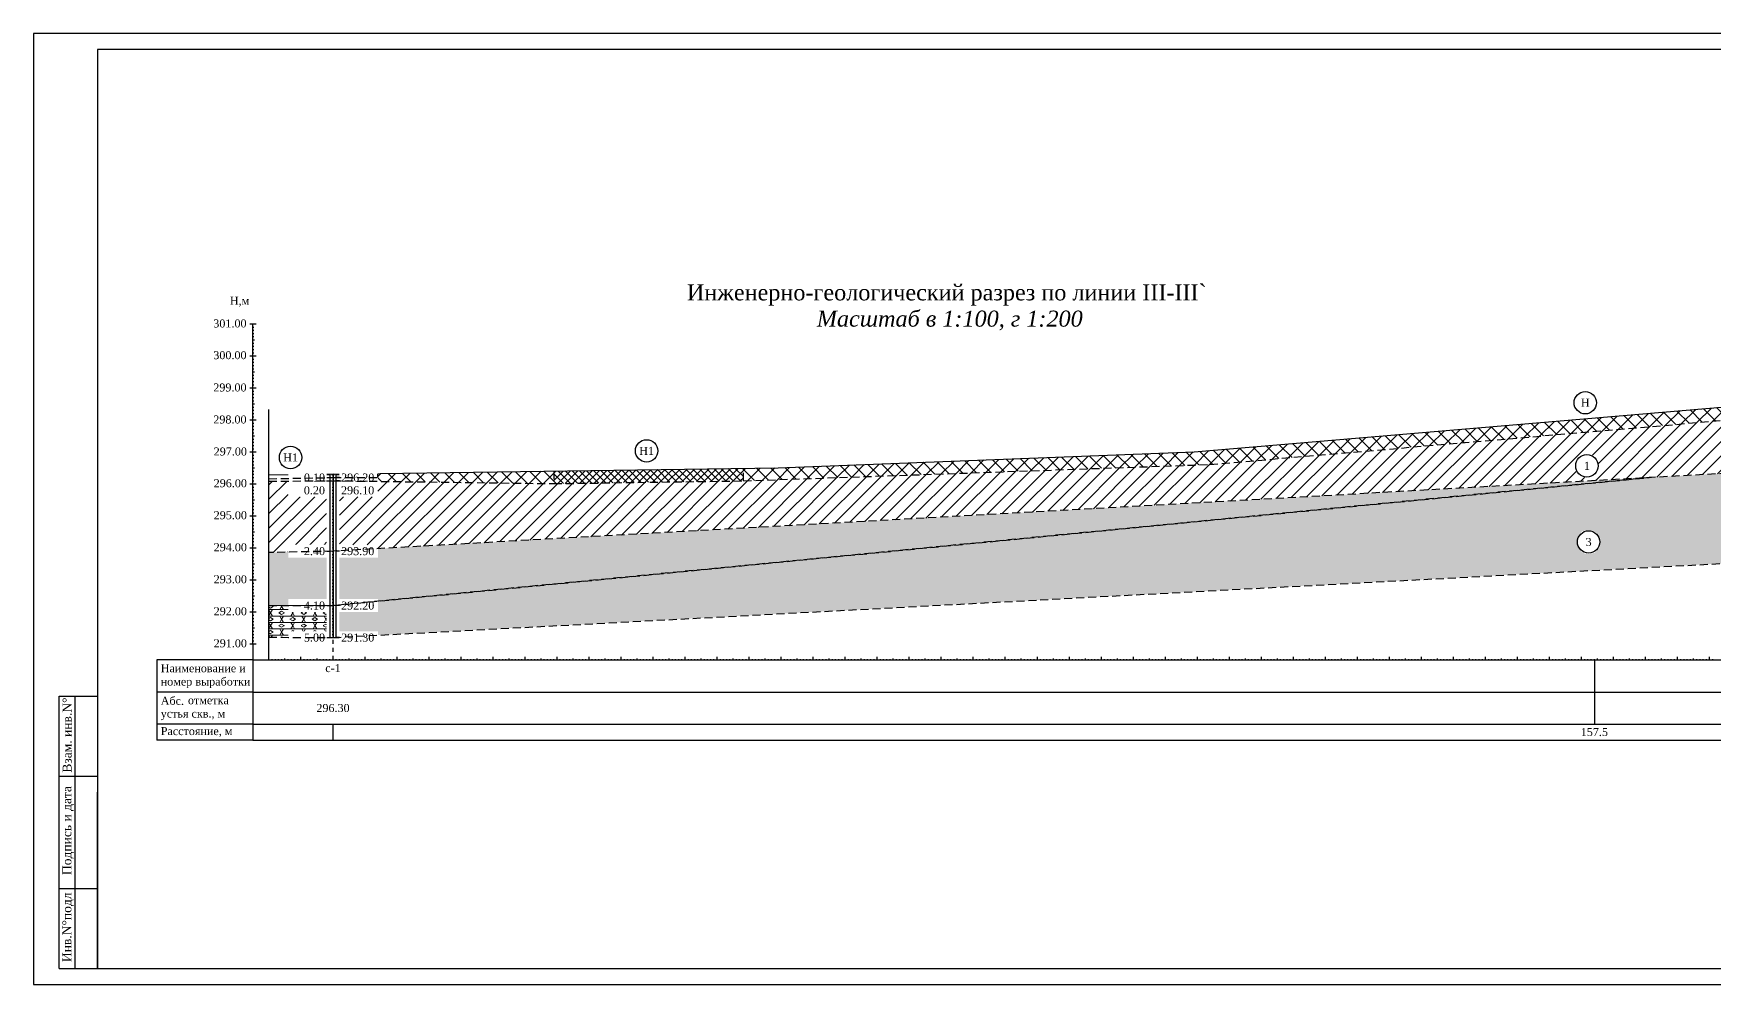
# Model space of a CAD drawing. Header units: millimetres. Extents: x 3380 to 11503, y -2610 to -1453.
# Drawn here: x 10453 to 10978, y -2610 to -2313 of the extents above; entities that cross this region are included whole.
import ezdxf
from ezdxf.enums import TextEntityAlignment as Align

# ---------------------------------------------------------------- set-up
doc = ezdxf.new("R2010")
doc.units = ezdxf.units.MM
doc.set_wipeout_variables(frame=1)
for name, pattern in [('ACAD_ISO03W100', [30, 12, -18]), ('DASHED', [0.75, 0.5, -0.25]), ('JIS_02_1.2', [2.5, 1.25, -1.25])]:
    doc.linetypes.add(name, pattern=pattern)
for name, color, linetype, plot in [('ГЛ_Непечатаемый', 6, 'Continuous', False), ('ГЛ_Разрез_ОсьШкалаВ-1', 6, 'Continuous', False), ('ГЛ_Разрез_ОсьШкалаГ-1', 6, 'Continuous', False), ('ГЛ_Разрез_ОсьШкалаГ-10', 6, 'Continuous', False), ('ГЛ_Разрез_СкважинаШкала-0.5', 6, 'Continuous', False), ('ГЛ_Разрез_СкважинаШкала-1', 6, 'Continuous', False), ('ГЛ_Штамп_РамкаВнеш', 6, 'Continuous', False)]:
    doc.layers.add(name, color=color, linetype=linetype, plot=plot)
for name, color, linetype in [('ГЛ_Разрез_Ось', 7, 'Continuous'), ('ГЛ_Разрез_ОсьШкалаВ-10', 7, 'Continuous'), ('ГЛ_Разрез_Скважина', 7, 'Continuous'), ('ГЛ_Разрез_СкважинаОсь', 7, 'JIS_02_1.2'), ('ГЛ_Разрез_СкважинаОтм', 7, 'Continuous'), ('ГЛ_Разрез_СкважинаОтмТекст', 7, 'Continuous'), ('ГЛ_Разрез_СквМаска', 6, 'Continuous'), ('ГЛ_Разрез_СлоиОбозначения', 7, 'Continuous'), ('ГЛ_Разрез_Таблица', 7, 'Continuous'), ('ГЛ_Разрез_ТаблицаТекст', 7, 'Continuous'), ('ГЛ_Штамп', 7, 'Continuous'), ('ГЛ_Штамп_РамкаВнутр', 7, 'Continuous'), ('ГЛ_Штамп_Текст', 7, 'Continuous'), ('КОНТУРА', 7, 'Continuous')]:
    doc.layers.add(name, color=color, linetype=linetype)
doc.styles.add('ГеологияРазрезМасштаб', font='timesi.ttf', dxfattribs={"height": 5})
doc.styles.add('ГеологияРазрезНазвание', font='times.ttf', dxfattribs={"height": 5})
doc.styles.add('ГеологияРазрезОсь', font='times.ttf', dxfattribs={"height": 2.5})
doc.styles.add('ГеологияРазрезСкважина', font='times.ttf', dxfattribs={"height": 2.5})
doc.styles.add('ГеологияРазрезТаблица', font='times.ttf', dxfattribs={"height": 2.5})
doc.styles.add('ГеологияШтамп', font='times.ttf')
doc.styles.add('СТАНДАРТ', font='times.ttf')
pattern_1 = [(0, (0, 1), (0, 2), []), (60, (0, 0), (-8e-07, 3.9999986), [1.1547, -4.6188, 1.1547]), (120, (0, 0), (-3.4641008, 1.9999986), [1.1547, -4.6188, 1.1547]), (30, (2.598, 0), (8e-07, 3.9999986), [1, -3]), (30, (4.33, 0), (8e-07, 3.9999986), [-3, 1]), (150, (2.598, 0), (-3.4641008, -1.9999986), [-3, 1]), (150, (4.33, 0), (-3.4641008, -1.9999986), [1, -3])]

# ---------------------------------------------------------------- blocks, each defined once
blk = doc.blocks.new('*U43')
at = {"layer": 'ГЛ_Штамп'}
for q in [(20, 60), (20, 45), (20, 20)]:
    blk.add_line((20, 5), q, dxfattribs=at)
at = {"layer": 'ГЛ_Штамп_РамкаВнеш'}
blk.add_lwpolyline([(0, 0), (1050, 0), (1050, 297), (0, 297)], close=True, dxfattribs=at)
at = {"layer": 'ГЛ_Штамп_РамкаВнутр', "lineweight": -2}
for p, q in [((8, 5), (8, 90)), ((8, 90), (20, 90)), ((13, 5), (13, 90)), ((8, 65), (20, 65)), ((8, 30), (20, 30)), ((8, 5), (20, 5))]:
    blk.add_line(p, q, dxfattribs=at)
at = {"layer": 'ГЛ_Штамп_РамкаВнутр'}
blk.add_lwpolyline([(20, 5), (1045, 5), (1045, 292), (20, 292)], close=True, dxfattribs=at)
at = {"layer": 'ГЛ_Штамп_Текст', "style": 'ГеологияШтамп'}
for s, p in [('Взам. инв.N%%d', (10.46, 77.87)), ('Подпись и дата', (10.39, 48.04)), ('Инв.N%%dподл', (10.39, 17.84))]:
    blk.add_text(s, height=2.8, rotation=90, dxfattribs=at).set_placement(p, align=Align.MIDDLE_CENTER)
at = {"layer": 'ГЛ_Штамп_Текст', "style": 'ГеологияШтамп', "flags": 8}
for tag, p in [('Приложение', (1031.67, 288.5)), ('Лист', (1045, 288.5))]:
    blk.add_attdef(tag, text='', height=3, dxfattribs=at).set_placement(p, align=Align.MIDDLE_RIGHT)
blk = doc.blocks.new('*U42')
at = {"layer": 'ГЛ_Разрез_Ось'}
for q in [(-5, 100), (-5, -5)]:
    blk.add_line((-5, 0), q, dxfattribs=at)
blk.add_lwpolyline([(-5, 100, 0, 0, 0), (-5, 102, 1, 0, 0), (-5, 105, 0, 0, 0)], format="xyseb", dxfattribs=at)
at = {"layer": 'ГЛ_Разрез_ОсьШкалаВ-1'}
for p, q in [((-5, 99), (-4.75, 99)), ((-5, 98), (-4.75, 98)), ((-5, 97), (-4.75, 97)), ((-5, 96), (-4.75, 96)), ((-5, 95), (-4.5, 95)), ((-5, 94), (-4.75, 94)), ((-5, 93), (-4.75, 93)), ((-5, 92), (-4.75, 92)), ((-5, 91), (-4.75, 91)), ((-5, 89), (-4.75, 89)), ((-5, 88), (-4.75, 88)), ((-5, 87), (-4.75, 87)), ((-5, 86), (-4.75, 86)), ((-5, 85), (-4.5, 85)), ((-5, 84), (-4.75, 84)), ((-5, 83), (-4.75, 83)), ((-5, 82), (-4.75, 82)), ((-5, 81), (-4.75, 81)), ((-5, 79), (-4.75, 79)), ((-5, 78), (-4.75, 78)), ((-5, 77), (-4.75, 77)), ((-5, 76), (-4.75, 76)), ((-5, 75), (-4.5, 75)), ((-5, 74), (-4.75, 74)), ((-5, 73), (-4.75, 73)), ((-5, 72), (-4.75, 72)), ((-5, 71), (-4.75, 71)), ((-5, 69), (-4.75, 69)), ((-5, 68), (-4.75, 68)), ((-5, 67), (-4.75, 67)), ((-5, 66), (-4.75, 66)), ((-5, 65), (-4.5, 65)), ((-5, 64), (-4.75, 64)), ((-5, 63), (-4.75, 63)), ((-5, 62), (-4.75, 62)), ((-5, 61), (-4.75, 61)), ((-5, 59), (-4.75, 59)), ((-5, 58), (-4.75, 58)), ((-5, 57), (-4.75, 57)), ((-5, 56), (-4.75, 56)), ((-5, 55), (-4.5, 55)), ((-5, 54), (-4.75, 54)), ((-5, 53), (-4.75, 53)), ((-5, 52), (-4.75, 52)), ((-5, 51), (-4.75, 51)), ((-5, 49), (-4.75, 49)), ((-5, 48), (-4.75, 48)), ((-5, 47), (-4.75, 47)), ((-5, 46), (-4.75, 46)), ((-5, 45), (-4.5, 45)), ((-5, 44), (-4.75, 44)), ((-5, 43), (-4.75, 43)), ((-5, 42), (-4.75, 42)), ((-5, 41), (-4.75, 41)), ((-5, 39), (-4.75, 39)), ((-5, 38), (-4.75, 38)), ((-5, 37), (-4.75, 37)), ((-5, 36), (-4.75, 36)), ((-5, 35), (-4.5, 35)), ((-5, 34), (-4.75, 34)), ((-5, 33), (-4.75, 33)), ((-5, 32), (-4.75, 32)), ((-5, 31), (-4.75, 31)), ((-5, 29), (-4.75, 29)), ((-5, 28), (-4.75, 28)), ((-5, 27), (-4.75, 27)), ((-5, 26), (-4.75, 26)), ((-5, 25), (-4.5, 25)), ((-5, 24), (-4.75, 24)), ((-5, 23), (-4.75, 23)), ((-5, 22), (-4.75, 22)), ((-5, 21), (-4.75, 21)), ((-5, 19), (-4.75, 19)), ((-5, 18), (-4.75, 18)), ((-5, 17), (-4.75, 17)), ((-5, 16), (-4.75, 16)), ((-5, 15), (-4.5, 15)), ((-5, 14), (-4.75, 14)), ((-5, 13), (-4.75, 13)), ((-5, 12), (-4.75, 12)), ((-5, 11), (-4.75, 11)), ((-5, 9), (-4.75, 9)), ((-5, 8), (-4.75, 8)), ((-5, 7), (-4.75, 7)), ((-5, 6), (-4.75, 6)), ((-5, 5), (-4.5, 5)), ((-5, 4), (-4.75, 4)), ((-5, 3), (-4.75, 3)), ((-5, 2), (-4.75, 2)), ((-5, 1), (-4.75, 1))]:
    blk.add_line(p, q, dxfattribs=at)
at = {"layer": 'ГЛ_Разрез_ОсьШкалаВ-10'}
for p, q in [((-6, 100), (-4, 100)), ((-6, 90), (-4, 90)), ((-6, 80), (-4, 80)), ((-6, 70), (-4, 70)), ((-6, 60), (-4, 60)), ((-6, 50), (-4, 50)), ((-6, 40), (-4, 40)), ((-6, 30), (-4, 30)), ((-6, 20), (-4, 20)), ((-6, 10), (-4, 10)), ((-6, 0), (-4, 0))]:
    blk.add_line(p, q, dxfattribs=at)
at = {"layer": 'ГЛ_Разрез_ОсьШкалаГ-1'}
for p, q in [((1, -5), (1, -4.75)), ((2, -5), (2, -4.75)), ((3, -5), (3, -4.75)), ((4, -5), (4, -4.75)), ((5, -5), (5, -4.5)), ((6, -5), (6, -4.75)), ((7, -5), (7, -4.75)), ((8, -5), (8, -4.75)), ((9, -5), (9, -4.75)), ((11, -5), (11, -4.75)), ((12, -5), (12, -4.75)), ((13, -5), (13, -4.75)), ((14, -5), (14, -4.75)), ((15, -5), (15, -4.5)), ((16, -5), (16, -4.75)), ((17, -5), (17, -4.75)), ((18, -5), (18, -4.75)), ((19, -5), (19, -4.75)), ((21, -5), (21, -4.75)), ((22, -5), (22, -4.75)), ((23, -5), (23, -4.75)), ((24, -5), (24, -4.75)), ((25, -5), (25, -4.5)), ((26, -5), (26, -4.75)), ((27, -5), (27, -4.75)), ((28, -5), (28, -4.75)), ((29, -5), (29, -4.75)), ((31, -5), (31, -4.75)), ((32, -5), (32, -4.75)), ((33, -5), (33, -4.75)), ((34, -5), (34, -4.75)), ((35, -5), (35, -4.5)), ((36, -5), (36, -4.75)), ((37, -5), (37, -4.75)), ((38, -5), (38, -4.75)), ((39, -5), (39, -4.75)), ((41, -5), (41, -4.75)), ((42, -5), (42, -4.75)), ((43, -5), (43, -4.75)), ((44, -5), (44, -4.75)), ((45, -5), (45, -4.5)), ((46, -5), (46, -4.75)), ((47, -5), (47, -4.75)), ((48, -5), (48, -4.75)), ((49, -5), (49, -4.75)), ((51, -5), (51, -4.75)), ((52, -5), (52, -4.75)), ((53, -5), (53, -4.75)), ((54, -5), (54, -4.75)), ((55, -5), (55, -4.5)), ((56, -5), (56, -4.75)), ((57, -5), (57, -4.75)), ((58, -5), (58, -4.75)), ((59, -5), (59, -4.75)), ((61, -5), (61, -4.75)), ((62, -5), (62, -4.75)), ((63, -5), (63, -4.75)), ((64, -5), (64, -4.75)), ((65, -5), (65, -4.5)), ((66, -5), (66, -4.75)), ((67, -5), (67, -4.75)), ((68, -5), (68, -4.75)), ((69, -5), (69, -4.75)), ((71, -5), (71, -4.75)), ((72, -5), (72, -4.75)), ((73, -5), (73, -4.75)), ((74, -5), (74, -4.75)), ((75, -5), (75, -4.5)), ((76, -5), (76, -4.75)), ((77, -5), (77, -4.75)), ((78, -5), (78, -4.75)), ((79, -5), (79, -4.75)), ((81, -5), (81, -4.75)), ((82, -5), (82, -4.75)), ((83, -5), (83, -4.75)), ((84, -5), (84, -4.75)), ((85, -5), (85, -4.5)), ((86, -5), (86, -4.75)), ((87, -5), (87, -4.75)), ((88, -5), (88, -4.75)), ((89, -5), (89, -4.75)), ((91, -5), (91, -4.75)), ((92, -5), (92, -4.75)), ((93, -5), (93, -4.75)), ((94, -5), (94, -4.75)), ((95, -5), (95, -4.5)), ((96, -5), (96, -4.75)), ((97, -5), (97, -4.75)), ((98, -5), (98, -4.75)), ((99, -5), (99, -4.75)), ((101, -5), (101, -4.75)), ((102, -5), (102, -4.75)), ((103, -5), (103, -4.75)), ((104, -5), (104, -4.75)), ((105, -5), (105, -4.5)), ((106, -5), (106, -4.75)), ((107, -5), (107, -4.75)), ((108, -5), (108, -4.75)), ((109, -5), (109, -4.75)), ((111, -5), (111, -4.75)), ((112, -5), (112, -4.75)), ((113, -5), (113, -4.75)), ((114, -5), (114, -4.75)), ((115, -5), (115, -4.5)), ((116, -5), (116, -4.75)), ((117, -5), (117, -4.75)), ((118, -5), (118, -4.75)), ((119, -5), (119, -4.75)), ((121, -5), (121, -4.75)), ((122, -5), (122, -4.75)), ((123, -5), (123, -4.75)), ((124, -5), (124, -4.75)), ((125, -5), (125, -4.5)), ((126, -5), (126, -4.75)), ((127, -5), (127, -4.75)), ((128, -5), (128, -4.75)), ((129, -5), (129, -4.75)), ((131, -5), (131, -4.75)), ((132, -5), (132, -4.75)), ((133, -5), (133, -4.75)), ((134, -5), (134, -4.75)), ((135, -5), (135, -4.5)), ((136, -5), (136, -4.75)), ((137, -5), (137, -4.75)), ((138, -5), (138, -4.75)), ((139, -5), (139, -4.75)), ((141, -5), (141, -4.75)), ((142, -5), (142, -4.75)), ((143, -5), (143, -4.75)), ((144, -5), (144, -4.75)), ((145, -5), (145, -4.5)), ((146, -5), (146, -4.75)), ((147, -5), (147, -4.75)), ((148, -5), (148, -4.75)), ((149, -5), (149, -4.75)), ((151, -5), (151, -4.75)), ((152, -5), (152, -4.75)), ((153, -5), (153, -4.75)), ((154, -5), (154, -4.75)), ((155, -5), (155, -4.5)), ((156, -5), (156, -4.75)), ((157, -5), (157, -4.75)), ((158, -5), (158, -4.75)), ((159, -5), (159, -4.75)), ((161, -5), (161, -4.75)), ((162, -5), (162, -4.75)), ((163, -5), (163, -4.75)), ((164, -5), (164, -4.75)), ((165, -5), (165, -4.5)), ((166, -5), (166, -4.75)), ((167, -5), (167, -4.75)), ((168, -5), (168, -4.75)), ((169, -5), (169, -4.75)), ((171, -5), (171, -4.75)), ((172, -5), (172, -4.75)), ((173, -5), (173, -4.75)), ((174, -5), (174, -4.75)), ((175, -5), (175, -4.5)), ((176, -5), (176, -4.75)), ((177, -5), (177, -4.75)), ((178, -5), (178, -4.75)), ((179, -5), (179, -4.75)), ((181, -5), (181, -4.75)), ((182, -5), (182, -4.75)), ((183, -5), (183, -4.75)), ((184, -5), (184, -4.75)), ((185, -5), (185, -4.5)), ((186, -5), (186, -4.75)), ((187, -5), (187, -4.75)), ((188, -5), (188, -4.75)), ((189, -5), (189, -4.75)), ((191, -5), (191, -4.75)), ((192, -5), (192, -4.75)), ((193, -5), (193, -4.75)), ((194, -5), (194, -4.75)), ((195, -5), (195, -4.5)), ((196, -5), (196, -4.75)), ((197, -5), (197, -4.75)), ((198, -5), (198, -4.75)), ((199, -5), (199, -4.75)), ((201, -5), (201, -4.75)), ((202, -5), (202, -4.75)), ((203, -5), (203, -4.75)), ((204, -5), (204, -4.75)), ((205, -5), (205, -4.5)), ((206, -5), (206, -4.75)), ((207, -5), (207, -4.75)), ((208, -5), (208, -4.75)), ((209, -5), (209, -4.75)), ((211, -5), (211, -4.75)), ((212, -5), (212, -4.75)), ((213, -5), (213, -4.75)), ((214, -5), (214, -4.75)), ((215, -5), (215, -4.5)), ((216, -5), (216, -4.75)), ((217, -5), (217, -4.75)), ((218, -5), (218, -4.75)), ((219, -5), (219, -4.75)), ((221, -5), (221, -4.75)), ((222, -5), (222, -4.75)), ((223, -5), (223, -4.75)), ((224, -5), (224, -4.75)), ((225, -5), (225, -4.5)), ((226, -5), (226, -4.75)), ((227, -5), (227, -4.75)), ((228, -5), (228, -4.75)), ((229, -5), (229, -4.75)), ((231, -5), (231, -4.75)), ((232, -5), (232, -4.75)), ((233, -5), (233, -4.75)), ((234, -5), (234, -4.75)), ((235, -5), (235, -4.5)), ((236, -5), (236, -4.75)), ((237, -5), (237, -4.75)), ((238, -5), (238, -4.75)), ((239, -5), (239, -4.75)), ((241, -5), (241, -4.75)), ((242, -5), (242, -4.75)), ((243, -5), (243, -4.75)), ((244, -5), (244, -4.75)), ((245, -5), (245, -4.5)), ((246, -5), (246, -4.75)), ((247, -5), (247, -4.75)), ((248, -5), (248, -4.75)), ((249, -5), (249, -4.75)), ((251, -5), (251, -4.75)), ((252, -5), (252, -4.75)), ((253, -5), (253, -4.75)), ((254, -5), (254, -4.75)), ((255, -5), (255, -4.5)), ((256, -5), (256, -4.75)), ((257, -5), (257, -4.75)), ((258, -5), (258, -4.75)), ((259, -5), (259, -4.75)), ((261, -5), (261, -4.75)), ((262, -5), (262, -4.75)), ((263, -5), (263, -4.75)), ((264, -5), (264, -4.75)), ((265, -5), (265, -4.5)), ((266, -5), (266, -4.75)), ((267, -5), (267, -4.75)), ((268, -5), (268, -4.75)), ((269, -5), (269, -4.75)), ((271, -5), (271, -4.75)), ((272, -5), (272, -4.75)), ((273, -5), (273, -4.75)), ((274, -5), (274, -4.75)), ((275, -5), (275, -4.5)), ((276, -5), (276, -4.75)), ((277, -5), (277, -4.75)), ((278, -5), (278, -4.75)), ((279, -5), (279, -4.75)), ((281, -5), (281, -4.75)), ((282, -5), (282, -4.75)), ((283, -5), (283, -4.75)), ((284, -5), (284, -4.75)), ((285, -5), (285, -4.5)), ((286, -5), (286, -4.75)), ((287, -5), (287, -4.75)), ((288, -5), (288, -4.75)), ((289, -5), (289, -4.75)), ((291, -5), (291, -4.75)), ((292, -5), (292, -4.75)), ((293, -5), (293, -4.75)), ((294, -5), (294, -4.75)), ((295, -5), (295, -4.5)), ((296, -5), (296, -4.75)), ((297, -5), (297, -4.75)), ((298, -5), (298, -4.75)), ((299, -5), (299, -4.75)), ((301, -5), (301, -4.75)), ((302, -5), (302, -4.75)), ((303, -5), (303, -4.75)), ((304, -5), (304, -4.75)), ((305, -5), (305, -4.5)), ((306, -5), (306, -4.75)), ((307, -5), (307, -4.75)), ((308, -5), (308, -4.75)), ((309, -5), (309, -4.75)), ((311, -5), (311, -4.75)), ((312, -5), (312, -4.75)), ((313, -5), (313, -4.75)), ((314, -5), (314, -4.75)), ((315, -5), (315, -4.5)), ((316, -5), (316, -4.75)), ((317, -5), (317, -4.75)), ((318, -5), (318, -4.75)), ((319, -5), (319, -4.75)), ((321, -5), (321, -4.75)), ((322, -5), (322, -4.75)), ((323, -5), (323, -4.75)), ((324, -5), (324, -4.75)), ((325, -5), (325, -4.5)), ((326, -5), (326, -4.75)), ((327, -5), (327, -4.75)), ((328, -5), (328, -4.75)), ((329, -5), (329, -4.75)), ((331, -5), (331, -4.75)), ((332, -5), (332, -4.75)), ((333, -5), (333, -4.75)), ((334, -5), (334, -4.75)), ((335, -5), (335, -4.5)), ((336, -5), (336, -4.75)), ((337, -5), (337, -4.75)), ((338, -5), (338, -4.75)), ((339, -5), (339, -4.75)), ((341, -5), (341, -4.75)), ((342, -5), (342, -4.75)), ((343, -5), (343, -4.75)), ((344, -5), (344, -4.75)), ((345, -5), (345, -4.5)), ((346, -5), (346, -4.75)), ((347, -5), (347, -4.75)), ((348, -5), (348, -4.75)), ((349, -5), (349, -4.75)), ((351, -5), (351, -4.75)), ((352, -5), (352, -4.75)), ((353, -5), (353, -4.75)), ((354, -5), (354, -4.75)), ((355, -5), (355, -4.5)), ((356, -5), (356, -4.75)), ((357, -5), (357, -4.75)), ((358, -5), (358, -4.75)), ((359, -5), (359, -4.75)), ((361, -5), (361, -4.75)), ((362, -5), (362, -4.75)), ((363, -5), (363, -4.75)), ((364, -5), (364, -4.75)), ((365, -5), (365, -4.5)), ((366, -5), (366, -4.75)), ((367, -5), (367, -4.75)), ((368, -5), (368, -4.75)), ((369, -5), (369, -4.75)), ((371, -5), (371, -4.75)), ((372, -5), (372, -4.75)), ((373, -5), (373, -4.75)), ((374, -5), (374, -4.75)), ((375, -5), (375, -4.5)), ((376, -5), (376, -4.75)), ((377, -5), (377, -4.75)), ((378, -5), (378, -4.75)), ((379, -5), (379, -4.75)), ((381, -5), (381, -4.75)), ((382, -5), (382, -4.75)), ((383, -5), (383, -4.75)), ((384, -5), (384, -4.75)), ((385, -5), (385, -4.5)), ((386, -5), (386, -4.75)), ((387, -5), (387, -4.75)), ((388, -5), (388, -4.75)), ((389, -5), (389, -4.75)), ((391, -5), (391, -4.75)), ((392, -5), (392, -4.75)), ((393, -5), (393, -4.75)), ((394, -5), (394, -4.75)), ((395, -5), (395, -4.5)), ((396, -5), (396, -4.75)), ((397, -5), (397, -4.75)), ((398, -5), (398, -4.75)), ((399, -5), (399, -4.75)), ((401, -5), (401, -4.75)), ((402, -5), (402, -4.75)), ((403, -5), (403, -4.75)), ((404, -5), (404, -4.75)), ((405, -5), (405, -4.5)), ((406, -5), (406, -4.75)), ((407, -5), (407, -4.75)), ((408, -5), (408, -4.75)), ((409, -5), (409, -4.75)), ((411, -5), (411, -4.75)), ((412, -5), (412, -4.75)), ((413, -5), (413, -4.75)), ((414, -5), (414, -4.75)), ((415, -5), (415, -4.5)), ((416, -5), (416, -4.75)), ((417, -5), (417, -4.75)), ((418, -5), (418, -4.75)), ((419, -5), (419, -4.75)), ((421, -5), (421, -4.75)), ((422, -5), (422, -4.75)), ((423, -5), (423, -4.75)), ((424, -5), (424, -4.75)), ((425, -5), (425, -4.5)), ((426, -5), (426, -4.75)), ((427, -5), (427, -4.75)), ((428, -5), (428, -4.75)), ((429, -5), (429, -4.75)), ((431, -5), (431, -4.75)), ((432, -5), (432, -4.75)), ((433, -5), (433, -4.75)), ((434, -5), (434, -4.75)), ((435, -5), (435, -4.5)), ((436, -5), (436, -4.75)), ((437, -5), (437, -4.75)), ((438, -5), (438, -4.75)), ((439, -5), (439, -4.75)), ((441, -5), (441, -4.75)), ((442, -5), (442, -4.75)), ((443, -5), (443, -4.75)), ((444, -5), (444, -4.75)), ((445, -5), (445, -4.5)), ((446, -5), (446, -4.75)), ((447, -5), (447, -4.75)), ((448, -5), (448, -4.75)), ((449, -5), (449, -4.75)), ((451, -5), (451, -4.75))]:
    blk.add_line(p, q, dxfattribs=at)
at = {"layer": 'ГЛ_Разрез_ОсьШкалаГ-10'}
for p, q in [((0, -5), (0, -4)), ((10, -5), (10, -4)), ((10, -5), (10, -4)), ((20, -5), (20, -4)), ((20, -5), (20, -4)), ((30, -5), (30, -4)), ((30, -5), (30, -4)), ((40, -5), (40, -4)), ((40, -5), (40, -4)), ((50, -5), (50, -4)), ((50, -5), (50, -4)), ((60, -5), (60, -4)), ((60, -5), (60, -4)), ((70, -5), (70, -4)), ((70, -5), (70, -4)), ((80, -5), (80, -4)), ((80, -5), (80, -4)), ((90, -5), (90, -4)), ((90, -5), (90, -4)), ((100, -5), (100, -4)), ((100, -5), (100, -4)), ((110, -5), (110, -4)), ((110, -5), (110, -4)), ((120, -5), (120, -4)), ((120, -5), (120, -4)), ((130, -5), (130, -4)), ((130, -5), (130, -4)), ((140, -5), (140, -4)), ((140, -5), (140, -4)), ((150, -5), (150, -4)), ((150, -5), (150, -4)), ((160, -5), (160, -4)), ((160, -5), (160, -4)), ((170, -5), (170, -4)), ((170, -5), (170, -4)), ((180, -5), (180, -4)), ((180, -5), (180, -4)), ((190, -5), (190, -4)), ((190, -5), (190, -4)), ((200, -5), (200, -4)), ((200, -5), (200, -4)), ((210, -5), (210, -4)), ((210, -5), (210, -4)), ((220, -5), (220, -4)), ((220, -5), (220, -4)), ((230, -5), (230, -4)), ((230, -5), (230, -4)), ((240, -5), (240, -4)), ((240, -5), (240, -4)), ((250, -5), (250, -4)), ((250, -5), (250, -4)), ((260, -5), (260, -4)), ((260, -5), (260, -4)), ((270, -5), (270, -4)), ((270, -5), (270, -4)), ((280, -5), (280, -4)), ((280, -5), (280, -4)), ((290, -5), (290, -4)), ((290, -5), (290, -4)), ((300, -5), (300, -4)), ((300, -5), (300, -4)), ((310, -5), (310, -4)), ((310, -5), (310, -4)), ((320, -5), (320, -4)), ((320, -5), (320, -4)), ((330, -5), (330, -4)), ((330, -5), (330, -4)), ((340, -5), (340, -4)), ((340, -5), (340, -4)), ((350, -5), (350, -4)), ((350, -5), (350, -4)), ((360, -5), (360, -4)), ((360, -5), (360, -4)), ((370, -5), (370, -4)), ((370, -5), (370, -4)), ((380, -5), (380, -4)), ((380, -5), (380, -4)), ((390, -5), (390, -4)), ((390, -5), (390, -4)), ((400, -5), (400, -4)), ((400, -5), (400, -4)), ((410, -5), (410, -4)), ((410, -5), (410, -4)), ((420, -5), (420, -4)), ((420, -5), (420, -4)), ((430, -5), (430, -4)), ((430, -5), (430, -4)), ((440, -5), (440, -4)), ((440, -5), (440, -4)), ((450, -5), (450, -4)), ((450, -5), (450, -4))]:
    blk.add_line(p, q, dxfattribs=at)
at = {"layer": 'ГЛ_Разрез_Таблица'}
for p, q in [((-5, -5), (-35, -5)), ((-35, -5), (-35, -30)), ((-5, -5), (-5, -30)), ((-5, -5), (0, -5)), ((0, -5), (831, -5)), ((-5, -15), (-35, -15)), ((-5, -15), (0, -15)), ((0, -15), (831, -15)), ((-5, -25), (-35, -25)), ((-5, -25), (0, -25)), ((0, -25), (831, -25)), ((-5, -30), (-35, -30)), ((-5, -30), (0, -30)), ((0, -30), (831, -30))]:
    blk.add_line(p, q, dxfattribs=at)
at = {"style": 'ГеологияРазрезТаблица'}
blk.add_text('Н,м', height=2.5, dxfattribs=at).set_placement((-6.16, 105.22), align=Align.BOTTOM_RIGHT)
at = {"flags": 8}
for tag, style, p in [('НАЗВАНИЕ', 'ГеологияРазрезНазвание', (212.65, 109.83)), ('Масштаб', 'ГеологияРазрезМасштаб', (212.65, 101.63))]:
    blk.add_attdef(tag, text='', height=5, dxfattribs=dict(at, style=style)).set_placement(p, align=Align.MIDDLE_CENTER)
at = {"layer": 'ГЛ_Разрез_ТаблицаТекст', "char_height": 2.5, "attachment_point": 4, "style": 'ГеологияРазрезТаблица'}
for s, insert, width in [('Наименование и номер выработки', (-33.81, -10.06), 28.8119), ('Абс{\\fTimes New Roman|b0|i0|c238|p18;.}', (-33.81, -17.78), 9.2141), ('      {\\fTimes New Roman|b0|i0|c238|p18;   }отметка устья скв.{\\fTimes New Roman|b0|i0|c238|p18;, }м', (-33.81, -20.06), 28.8119), ('Расстояние, м', (-33.81, -27.5), 28.8119)]:
    blk.add_mtext(s, dxfattribs=dict(at, insert=insert, width=width))
blk = doc.blocks.new('*U29')
blk.add_wipeout([(-2, -50.85), (-2, -0.15), (2, -0.15), (2, -50.85)]).dxf.layer = 'ГЛ_Разрез_СквМаска'
at = {"layer": 'ГЛ_Непечатаемый'}
blk.add_line((0, 0), (0, -51), dxfattribs=at)
at = {"layer": 'ГЛ_Разрез_Скважина'}
blk.add_line((-2, -51), (2, -51), dxfattribs=at)
for points in [[(-2, 0), (-1, 0), (-1, -51)], [(1, -51), (1, 0), (2, 0)]]:
    blk.add_lwpolyline(points, dxfattribs=at)
at = {"layer": 'ГЛ_Разрез_СкважинаШкала-0.5'}
for p, q in [((-0.125, -0.5), (0.125, -0.5)), ((-0.125, -1.5), (0.125, -1.5)), ((-0.125, -2.5), (0.125, -2.5)), ((-0.125, -3.5), (0.125, -3.5)), ((-0.125, -4.5), (0.125, -4.5)), ((-0.125, -5.5), (0.125, -5.5)), ((-0.125, -6.5), (0.125, -6.5)), ((-0.125, -7.5), (0.125, -7.5)), ((-0.125, -8.5), (0.125, -8.5)), ((-0.125, -9.5), (0.125, -9.5)), ((-0.125, -10.5), (0.125, -10.5)), ((-0.125, -11.5), (0.125, -11.5)), ((-0.125, -12.5), (0.125, -12.5)), ((-0.125, -13.5), (0.125, -13.5)), ((-0.125, -14.5), (0.125, -14.5)), ((-0.125, -15.5), (0.125, -15.5)), ((-0.125, -16.5), (0.125, -16.5)), ((-0.125, -17.5), (0.125, -17.5)), ((-0.125, -18.5), (0.125, -18.5)), ((-0.125, -19.5), (0.125, -19.5)), ((-0.125, -20.5), (0.125, -20.5)), ((-0.125, -21.5), (0.125, -21.5)), ((-0.125, -22.5), (0.125, -22.5)), ((-0.125, -23.5), (0.125, -23.5)), ((-0.125, -24.5), (0.125, -24.5)), ((-0.125, -25.5), (0.125, -25.5)), ((-0.125, -26.5), (0.125, -26.5)), ((-0.125, -27.5), (0.125, -27.5)), ((-0.125, -28.5), (0.125, -28.5)), ((-0.125, -29.5), (0.125, -29.5)), ((-0.125, -30.5), (0.125, -30.5)), ((-0.125, -31.5), (0.125, -31.5)), ((-0.125, -32.5), (0.125, -32.5)), ((-0.125, -33.5), (0.125, -33.5)), ((-0.125, -34.5), (0.125, -34.5)), ((-0.125, -35.5), (0.125, -35.5)), ((-0.125, -36.5), (0.125, -36.5)), ((-0.125, -37.5), (0.125, -37.5)), ((-0.125, -38.5), (0.125, -38.5)), ((-0.125, -39.5), (0.125, -39.5)), ((-0.125, -40.5), (0.125, -40.5)), ((-0.125, -41.5), (0.125, -41.5)), ((-0.125, -42.5), (0.125, -42.5)), ((-0.125, -43.5), (0.125, -43.5)), ((-0.125, -44.5), (0.125, -44.5)), ((-0.125, -45.5), (0.125, -45.5)), ((-0.125, -46.5), (0.125, -46.5)), ((-0.125, -47.5), (0.125, -47.5)), ((-0.125, -48.5), (0.125, -48.5)), ((-0.125, -49.5), (0.125, -49.5)), ((-0.125, -50.5), (0.125, -50.5))]:
    blk.add_line(p, q, dxfattribs=at)
at = {"layer": 'ГЛ_Разрез_СкважинаШкала-1'}
for p, q in [((-0.5, 0), (0.5, 0)), ((-0.25, -1), (0.25, -1)), ((-0.25, -2), (0.25, -2)), ((-0.25, -3), (0.25, -3)), ((-0.25, -4), (0.25, -4)), ((-0.25, -5), (0.25, -5)), ((-0.25, -6), (0.25, -6)), ((-0.25, -7), (0.25, -7)), ((-0.25, -8), (0.25, -8)), ((-0.25, -9), (0.25, -9)), ((-0.25, -10), (0.25, -10)), ((-0.25, -11), (0.25, -11)), ((-0.25, -12), (0.25, -12)), ((-0.25, -13), (0.25, -13)), ((-0.25, -14), (0.25, -14)), ((-0.25, -15), (0.25, -15)), ((-0.25, -16), (0.25, -16)), ((-0.25, -17), (0.25, -17)), ((-0.25, -18), (0.25, -18)), ((-0.25, -19), (0.25, -19)), ((-0.25, -20), (0.25, -20)), ((-0.25, -21), (0.25, -21)), ((-0.25, -22), (0.25, -22)), ((-0.25, -23), (0.25, -23)), ((-0.25, -24), (0.25, -24)), ((-0.25, -25), (0.25, -25)), ((-0.25, -26), (0.25, -26)), ((-0.25, -27), (0.25, -27)), ((-0.25, -28), (0.25, -28)), ((-0.25, -29), (0.25, -29)), ((-0.25, -30), (0.25, -30)), ((-0.25, -31), (0.25, -31)), ((-0.25, -32), (0.25, -32)), ((-0.25, -33), (0.25, -33)), ((-0.25, -34), (0.25, -34)), ((-0.25, -35), (0.25, -35)), ((-0.25, -36), (0.25, -36)), ((-0.25, -37), (0.25, -37)), ((-0.25, -38), (0.25, -38)), ((-0.25, -39), (0.25, -39)), ((-0.25, -40), (0.25, -40)), ((-0.25, -41), (0.25, -41)), ((-0.25, -42), (0.25, -42)), ((-0.25, -43), (0.25, -43)), ((-0.25, -44), (0.25, -44)), ((-0.25, -45), (0.25, -45)), ((-0.25, -46), (0.25, -46)), ((-0.25, -47), (0.25, -47)), ((-0.25, -48), (0.25, -48)), ((-0.25, -49), (0.25, -49)), ((-0.25, -50), (0.25, -50)), ((-0.25, -51), (0.25, -51))]:
    blk.add_line(p, q, dxfattribs=at)
blk = doc.blocks.new('*U28')
for points in [[(-2, 2), (-14, 2), (-14, -2), (-2, -2)], [(14, 2), (2, 2), (2, -2), (14, -2)]]:
    blk.add_wipeout(points).dxf.layer = 'ГЛ_Разрез_СквМаска'
at = {"layer": 'ГЛ_Разрез_СкважинаОтм'}
for p, q in [((-2, -0.01), (-1, -0.01)), ((2, -0.01), (1, -0.01))]:
    blk.add_line(p, q, dxfattribs=at)
at = {"layer": 'ГЛ_Разрез_СкважинаОтмТекст', "style": 'ГеологияРазрезСкважина'}
blk.add_attdef('ОТМЕТКА_ОТНОС', text='', height=2.5, dxfattribs=at).set_placement((-2.5, 0), align=Align.MIDDLE_RIGHT)
blk.add_attdef('ОТМЕТКА_АБС', text='', height=2.5, dxfattribs=at).set_placement((2.5, 0), align=Align.MIDDLE_LEFT)
blk = doc.blocks.new('*U36')
for points in [[(-2, 2), (-14, 2), (-14, -2), (-2, -2)], [(14, 2), (2, 2), (2, -2), (14, -2)]]:
    blk.add_wipeout(points).dxf.layer = 'ГЛ_Разрез_СквМаска'
at = {"layer": 'ГЛ_Разрез_СкважинаОтм'}
for p, q in [((-2, 3), (-1, 3)), ((2, 3), (1, 3))]:
    blk.add_line(p, q, dxfattribs=at)
at = {"layer": 'ГЛ_Разрез_СкважинаОтмТекст', "style": 'ГеологияРазрезСкважина'}
blk.add_attdef('ОТМЕТКА_ОТНОС', text='', height=2.5, dxfattribs=at).set_placement((-2.5, 0), align=Align.MIDDLE_RIGHT)
blk.add_attdef('ОТМЕТКА_АБС', text='', height=2.5, dxfattribs=at).set_placement((2.5, 0), align=Align.MIDDLE_LEFT)
blk = doc.blocks.new('*U38')
at = {"layer": 'ГЛ_Непечатаемый', "linetype": 'Continuous'}
blk.add_line((0, 16), (0, 25), dxfattribs=at)
at = {"layer": 'ГЛ_Разрез_СкважинаОсь'}
for p, q in [((0, 5), (0, 16)), ((0, 0), (0, 5))]:
    blk.add_line(p, q, dxfattribs=at)
at = {"layer": 'ГЛ_Разрез_Таблица', "ltscale": 100}
blk.add_line((0, -25), (0, -20), dxfattribs=at)
at = {"layer": 'ГЛ_Разрез_ТаблицаТекст', "style": 'ГеологияРазрезТаблица'}
for tag, p in [('СКВАЖИНА', (0, -2.53)), ('АрхНомер', (0, -6.33)), ('Отметка', (0, -15))]:
    blk.add_attdef(tag, text='', height=2.5, dxfattribs=at).set_placement(p, align=Align.MIDDLE_CENTER)
blk = doc.blocks.new('ГЛ_Разрез_ТаблицаРасстояние')
at = {"layer": 'ГЛ_Непечатаемый'}
blk.add_line((0, 0), (0, -20), dxfattribs=at)
at = {"layer": 'ГЛ_Разрез_ТаблицаТекст', "style": 'ГеологияРазрезТаблица'}
blk.add_attdef('Длина', text='', height=2.5, dxfattribs=at).set_placement((0, -22.5), align=Align.MIDDLE_CENTER)
blk = doc.blocks.new('ГЛ_Разрез_СлоиОбозначения')
blk.add_wipeout([(3.75, 0), (3.61, 1.08), (3.1, 2.14), (2.3, 2.99), (1.45, 3.48), (0.58, 3.71), (0, 3.75), (-0.58, 3.71), (-1.45, 3.48), (-2.3, 2.99), (-3.1, 2.14), (-3.61, 1.08), (-3.75, 0), (-3.61, -1.08), (-3.1, -2.14), (-2.3, -2.99), (-1.45, -3.48), (-0.58, -3.71), (0, -3.75), (0.58, -3.71), (1.45, -3.48), (2.3, -2.99), (3.1, -2.14), (3.61, -1.08)]).dxf.layer = 'ГЛ_Разрез_СквМаска'
at = {"layer": 'ГЛ_Разрез_СлоиОбозначения'}
blk.add_circle((0, 0), 3.5, dxfattribs=at)
at = {"layer": 'ГЛ_Разрез_СлоиОбозначения', "style": 'ГеологияРазрезОсь'}
blk.add_attdef('НОМЕР', text='', height=2.5, dxfattribs=at).set_placement((0, 0), align=Align.MIDDLE_CENTER)

msp = doc.modelspace()

# ---------------------------------------------------------------- hatches: boundary and pattern name
at = {"linetype": 'DASHED', "lineweight": 20, "ltscale": 5}
h = msp.add_hatch(dxfattribs=at)
h.set_pattern_fill('ANSI37', color=256)
h.paths.add_polyline_path([(11056.13, -2427.4), (11105.16, -2421.8), (11105.16, -2418), (11087.43, -2418.72), (11051.93, -2423.72), (10815.93, -2443.72), (10685.93, -2448.72), (10675.12, -2448.88), (10675.12, -2452.77), (10820.85, -2447.65)])
h = msp.add_hatch(dxfattribs=at)
h.set_pattern_fill('ANSI37', color=256)
h.paths.add_polyline_path([(10615.9, -2449.73), (10560.95, -2450.52), (10560.95, -2451.73), (10560.95, -2452.91), (10615.9, -2453.64)])
h = msp.add_hatch(dxfattribs=at)
h.set_pattern_fill('ANSI37', color=256, scale=0.5)
h.paths.add_polyline_path([(10675.12, -2448.88), (10615.9, -2449.73), (10615.9, -2453.64), (10675.12, -2452.77)])
h = msp.add_hatch(dxfattribs=at)
h.set_pattern_fill('IZVEST', color=256, scale=10, pattern_type=2)
h.set_pattern_definition([(0, (0, 0), (0, 2), []), (90, (0, 0), (-4, 2), [2, -2])])
h.paths.add_polyline_path([(10958, -2451.75), (10560.95, -2473.94), (10560.95, -2476.72), (10548.93, -2476.72), (10548.93, -2489.72), (10560.95, -2489.72), (10560.95, -2490.36)])
h.paths.add_polyline_path([(10544.93, -2476.72), (10532.95, -2476.72), (10532.95, -2475.05), (10526.93, -2475.19), (10526.93, -2491.69), (10532.95, -2491.7), (10532.95, -2489.72), (10544.93, -2489.72)])
h = msp.add_hatch(dxfattribs=at)
h.set_pattern_fill('ANSI31', color=256)
h.paths.add_polyline_path([(10544.93, -2457.72), (10532.93, -2457.72), (10532.93, -2453.72), (10532.94, -2452.84), (10526.93, -2452.89), (10526.93, -2475.19), (10532.95, -2475.05), (10532.95, -2472.72), (10544.93, -2472.72)])
h = msp.add_hatch(dxfattribs=at)
h.set_pattern_fill('KONGLOM', color=256, scale=10, pattern_type=2)
h.set_pattern_definition(pattern_1)
h.paths.add_polyline_path([(10544.93, -2493.72), (10532.95, -2493.72), (10532.95, -2491.7), (10526.93, -2491.69), (10526.93, -2501.62), (10532.95, -2501.65), (10532.95, -2499.72), (10544.93, -2499.72)])

# ---------------------------------------------------------------- linework, layer by layer
at = {"lineweight": 30}
for p, q in [((10526.93, -2508.72), (10526.93, -2430.46)), ((10546.93, -2450.72), (10526.93, -2451.01)), ((10546.93, -2450.72), (10685.93, -2448.72))]:
    msp.add_line(p, q, dxfattribs=at)
msp.add_lwpolyline([(10685.93, -2448.72), (10815.93, -2443.72), (11051.93, -2423.72), (11087.43, -2418.72), (11334.43, -2408.72)], dxfattribs=at)
at = {"linetype": 'DASHED', "lineweight": 30, "ltscale": 5}
msp.add_lwpolyline([(10615.9, -2449.73), (10615.9, -2453.64), (10675.12, -2452.77), (10675.12, -2448.88)], dxfattribs=at)

# ---------------------------------------------------------------- block references
at = {"color": 7}
msp.add_blockref('*U43', (10453.41, -2610.05), dxfattribs=at)
ref = msp.add_blockref('*U42', (10526.93, -2503.72))
ref.add_attrib('НАЗВАНИЕ', 'Инженерно-геологический разрез по линии III-III` ', dxfattribs={"height": 5, "style": 'ГеологияРазрезНазвание'}).set_placement((10739.58, -2393.89), align=Align.MIDDLE_CENTER)
ref.add_attrib('Масштаб', 'Масштаб в 1:100, г 1:200', dxfattribs={"height": 5, "style": 'ГеологияРазрезМасштаб'}).set_placement((10739.58, -2402.09), align=Align.MIDDLE_CENTER)
msp.add_blockref('ГЛ_Разрез_ТаблицаРасстояние', (10940.93, -2508.72)).add_auto_attribs({'Длина': '157.5'})

# ---------------------------------------------------------------- texts
at = {"layer": 'КОНТУРА', "linetype": 'ACAD_ISO03W100', "lineweight": 5, "style": 'СТАНДАРТ'}
for s, p in [('301.00', (10509.54, -2404.84)), ('300.00', (10509.54, -2414.75)), ('299.00', (10509.54, -2424.84)), ('298.00', (10509.54, -2434.84)), ('297.00', (10509.66, -2444.84)), ('296.00', (10509.66, -2454.75)), ('295.00', (10509.66, -2464.75)), ('294.00', (10509.66, -2474.75)), ('293.00', (10509.66, -2484.75)), ('292.00', (10509.66, -2494.75)), ('291.00', (10509.66, -2504.75))]:
    msp.add_text(s, height=2.5, dxfattribs=at).set_placement(p)

# ---------------------------------------------------------------- next in the draw order: block references
msp.add_blockref('*U29', (10546.93, -2450.72))

# ---------------------------------------------------------------- next in the draw order: block references
for p, values in [((10546.95, -2451.72), {'ОТМЕТКА_ОТНОС': '0.10', 'ОТМЕТКА_АБС': '296.20'}), ((10546.95, -2474.72), {'ОТМЕТКА_ОТНОС': '2.40', 'ОТМЕТКА_АБС': '293.90'}), ((10546.95, -2491.72), {'ОТМЕТКА_ОТНОС': '4.10', 'ОТМЕТКА_АБС': '292.20'}), ((10546.95, -2501.72), {'ОТМЕТКА_ОТНОС': '5.00', 'ОТМЕТКА_АБС': '291.30'})]:
    msp.add_blockref('*U28', p).add_auto_attribs(values)

# ---------------------------------------------------------------- next in the draw order: linework, layer by layer
at = {"linetype": 'DASHED', "lineweight": 20, "ltscale": 5}
msp.add_lwpolyline([(10526.93, -2491.69), (10526.93, -2501.62), (10546.93, -2501.72), (10546.93, -2491.72), (10526.93, -2491.69), (10526.93, -2501.62)], dxfattribs=at)

# ---------------------------------------------------------------- next in the draw order: block references
for name, p, values in [('*U36', (10546.93, -2455.72), {'ОТМЕТКА_ОТНОС': '0.20', 'ОТМЕТКА_АБС': '296.10'}), ('*U38', (10546.93, -2508.72), {'СКВАЖИНА': 'с-1', 'Отметка': '296.30'})]:
    msp.add_blockref(name, p).add_auto_attribs(values)

# ---------------------------------------------------------------- next in the draw order: linework, layer by layer
at = {"linetype": 'DASHED', "lineweight": 30, "ltscale": 5}
for points in [[(11357.93, -2429.64), (11334.43, -2430.72), (10546.93, -2474.72), (10526.93, -2475.19)], [(10526.93, -2452.1), (10546.93, -2451.72), (10560.95, -2451.73), (10560.95, -2450.52)], [(10526.93, -2491.69), (10546.93, -2491.72), (10958, -2451.75)], [(10526.93, -2501.62), (10546.93, -2501.72), (11334.43, -2459.72), (11357.93, -2459.18)]]:
    msp.add_lwpolyline(points, dxfattribs=at)

# ---------------------------------------------------------------- next in the draw order: block references
for p, values in [((10938.09, -2428.35), {'НОМЕР': 'Н'}), ((10938.59, -2448.08), {'НОМЕР': '1'}), ((10939.13, -2471.85), {'НОМЕР': '3'})]:
    msp.add_blockref('ГЛ_Разрез_СлоиОбозначения', p).add_auto_attribs(values)

# ---------------------------------------------------------------- next in the draw order: linework, layer by layer
msp.add_lwpolyline([(10526.93, -2452.89), (10546.93, -2452.72), (10615.9, -2453.64), (10675.12, -2452.77), (10820.85, -2447.65), (11056.13, -2427.4), (11105.16, -2421.8), (11171.99, -2419.18), (11334.43, -2410.72), (11357.93, -2409.82)], dxfattribs=at)

# ---------------------------------------------------------------- next in the draw order: block references
for p in [(10644.89, -2443.4), (10533.67, -2445.46)]:
    msp.add_blockref('ГЛ_Разрез_СлоиОбозначения', p).add_auto_attribs({'НОМЕР': 'Н1'})

# ---------------------------------------------------------------- next in the draw order: hatches: boundary and pattern name
at = {"linetype": 'DASHED', "lineweight": 20, "ltscale": 5}
h = msp.add_hatch(dxfattribs=at)
h.set_pattern_fill('ANSI31', color=256)
h.paths.add_polyline_path([(11320.45, -2431.5), (11320.45, -2428.72), (11332.43, -2428.72), (11332.43, -2411.72), (11320.45, -2411.72), (11320.45, -2411.45), (11171.99, -2419.18), (11105.16, -2421.8), (11056.13, -2427.4), (10820.85, -2447.65), (10675.12, -2452.77), (10615.9, -2453.64), (10560.95, -2452.91), (10560.95, -2453.72), (10560.93, -2457.72), (10548.93, -2457.72), (10548.93, -2472.72), (10560.95, -2472.72), (10560.95, -2473.94)])
h.paths.add_polyline_path([(10942.34, -2448.08), (10942.2, -2449.16), (10941.69, -2450.22), (10940.88, -2451.07), (10940.04, -2451.56), (10938.93, -2451.85), (10938.01, -2451.79), (10937.14, -2451.56), (10936.29, -2451.07), (10935.48, -2450.22), (10934.98, -2449.16), (10934.84, -2448.08), (10934.98, -2447), (10935.48, -2445.93), (10936.29, -2445.09), (10937.14, -2444.6), (10938.24, -2444.3), (10939.17, -2444.37), (10940.04, -2444.6), (10940.88, -2445.09), (10941.69, -2445.93), (10942.2, -2447)], flags=16)
h.paths.add_polyline_path([(10938.82, -2451.57), (10939.17, -2451.79), (10938.82, -2451.57, -0.434257), (10935.09, -2448.08, -0.39445), (10938.35, -2444.59), (10938.01, -2444.37), (10938.35, -2444.59, -0.434257), (10942.09, -2448.08, -0.39445)], flags=0)
h.paths.add_polyline_path([(10937.04, -2449.95), (10940.13, -2449.95), (10940.13, -2446.21), (10937.04, -2446.21)], flags=8)
h = msp.add_hatch(dxfattribs=at)
h.set_pattern_fill('KONGLOM', color=256, scale=10, pattern_type=2)
h.set_pattern_definition(pattern_1)
h.paths.add_polyline_path([(11320.45, -2460.47), (11320.45, -2457.72), (11332.43, -2457.72), (11332.43, -2432.72), (11320.45, -2432.72), (11320.45, -2431.5), (10958, -2451.75), (10560.95, -2490.36), (10560.95, -2493.72), (10548.93, -2493.72), (10548.93, -2499.72), (10560.95, -2499.72), (10560.95, -2500.97)])
h.paths.add_polyline_path([(10942.88, -2471.85), (10942.74, -2472.93), (10942.23, -2473.99), (10941.08, -2475.2), (10939.47, -2475.62), (10938.01, -2475.52), (10936.83, -2474.84), (10936.02, -2473.99), (10935.52, -2472.93), (10935.38, -2471.85), (10935.52, -2470.77), (10936.02, -2469.7), (10937.18, -2468.5), (10938.79, -2468.07), (10940.25, -2468.17), (10941.43, -2468.86), (10942.23, -2469.7), (10942.74, -2470.77)], flags=16)
h.paths.add_polyline_path([(10940.89, -2474.87), (10941.43, -2474.84), (10940.25, -2475.52), (10938.79, -2475.62), (10938.24, -2475.23, -0.340614), (10935.63, -2471.85, -0.267021), (10937.37, -2468.82), (10936.83, -2468.86), (10938.01, -2468.17), (10939.47, -2468.07), (10940.02, -2468.46, -0.340614), (10942.63, -2471.85, -0.267021)], flags=0)
h.paths.add_polyline_path([(10937.57, -2473.77), (10940.69, -2473.77), (10940.69, -2469.97), (10937.57, -2469.97)], flags=8)

# ---------------------------------------------------------------- next in the draw order: linework, layer by layer
at = {"linetype": 'DASHED', "lineweight": 30, "ltscale": 5}
msp.add_lwpolyline([(10546.93, -2491.72), (10546.93, -2501.72), (11334.43, -2459.72), (11334.43, -2430.72), (10958, -2451.75), (10546.93, -2491.72)], dxfattribs=at)

doc.saveas('drawing.dxf')
